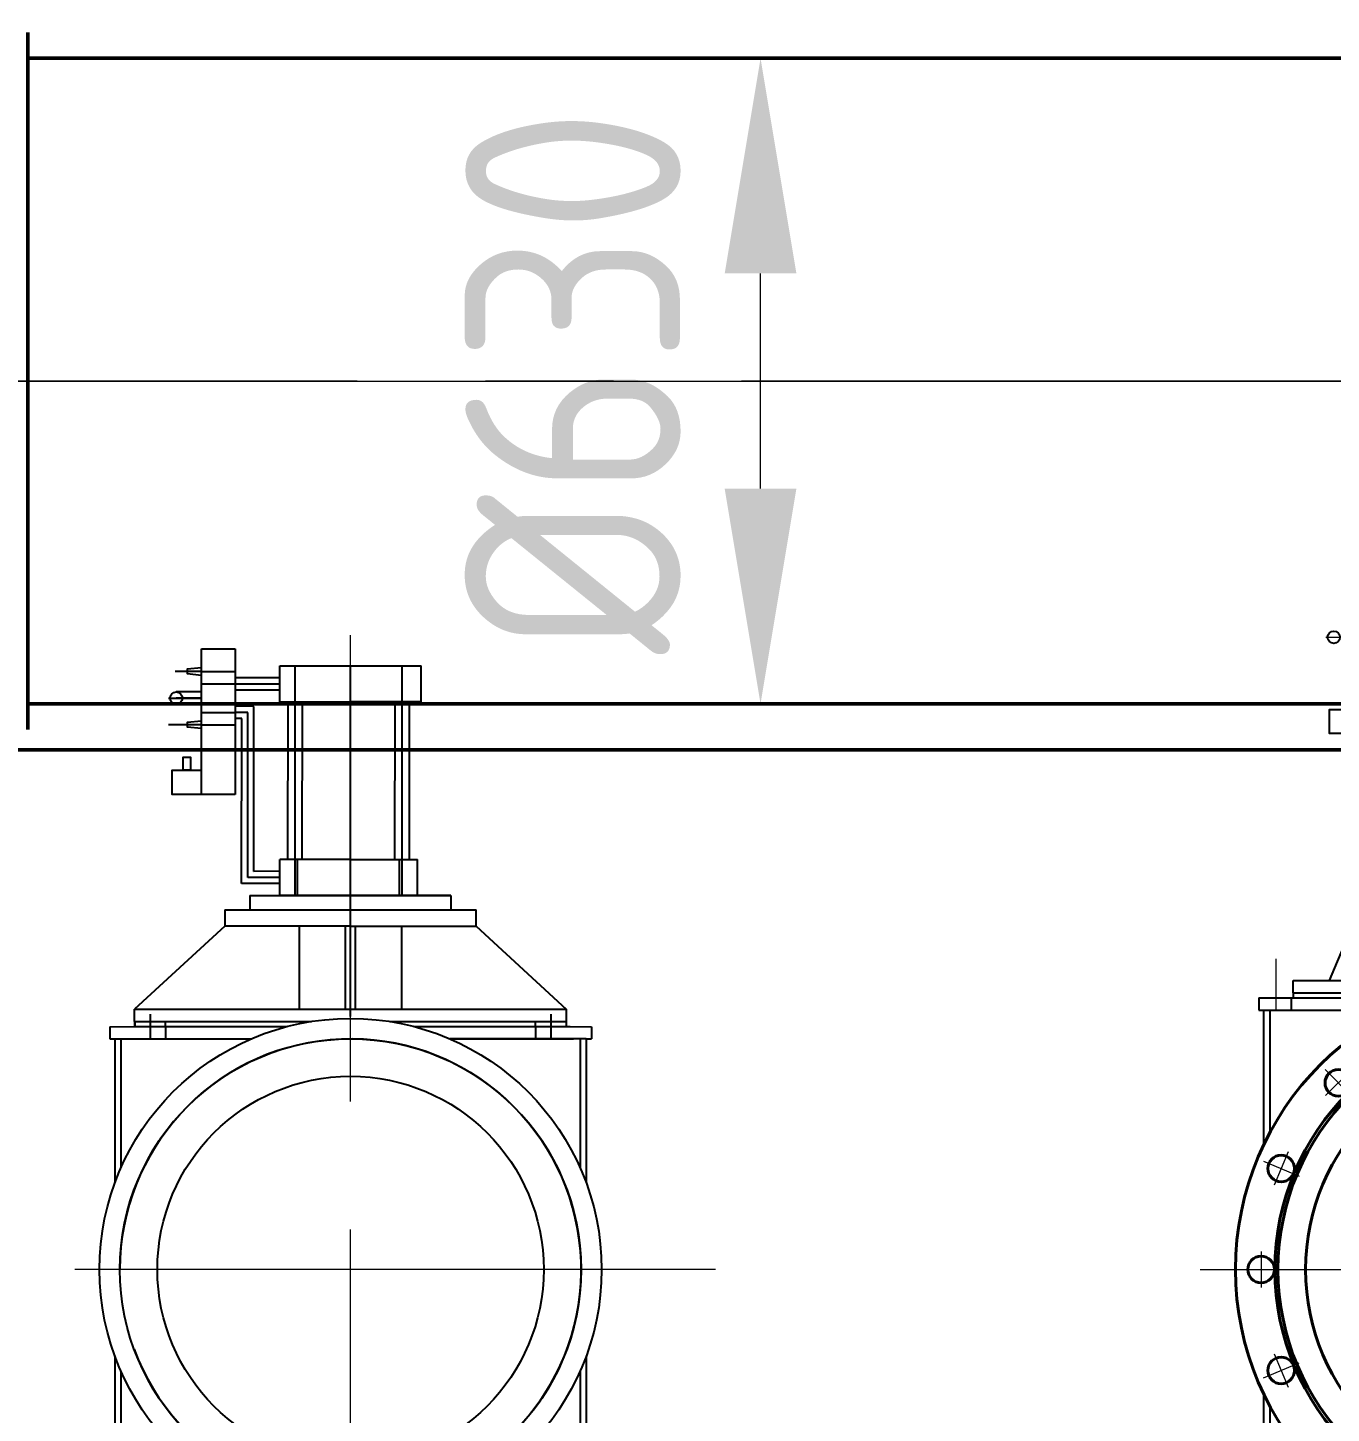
# Model space of a CAD drawing. Header units: millimetres. Extents: x 188205 to 604756, y -401673 to 15123.
# Drawn here: x 354770 to 356042, y -15368 to -14016 of the extents above; entities that cross this region are included whole.
import ezdxf

# ---------------------------------------------------------------- set-up
doc = ezdxf.new("R2010")
doc.units = ezdxf.units.MM
doc.header["$LTSCALE"] = 500
doc.linetypes.add('CENTER', pattern=[2, 1.25, -0.25, 0.25, -0.25])
doc.layers.add('air', color=7, linetype='Continuous', lineweight=50, true_color=0x77bec0)
for name, color, linetype, lineweight in [('air-smoke', 5, 'Continuous', 50), ('gas', 2, 'Continuous', 50), ('gas-smoke', 6, 'Continuous', 50), ('SHI', 7, 'Continuous', 40), ('WEN', 3, 'Continuous', 20), ('ZHONG', 1, 'CENTER', 20), ('中心线', 1, 'CENTER', 18), ('尺寸', 4, 'Continuous', 18)]:
    doc.layers.add(name, color=color, linetype=linetype, lineweight=lineweight)
doc.styles.add('GB', font='gbenor.shx', dxfattribs={"bigfont": 'gbcbig.shx'})
doc.dimstyles.new('ISO-60', dxfattribs={"dimscale": 60, "dimtxt": 3.5, "dimasz": 3.5, "dimexe": 1.8, "dimexo": 1.25, "dimgap": 1.3, "dimtad": 1, "dimrnd": 1, "dimdsep": 46, "dimtxsty": 'GB', "dimcen": 0, "dimclrd": 3, "dimclre": 3, "dimclrt": 256, "dimadec": 0, "dimazin": 0, "dimtfac": 1, "dimtix": 1, "dimtmove": 0, "dimatfit": 3, "dimldrblk": 'DOTSMALL', "dimfxl": 0, "dimlwd": 20, "dimlwe": 20, "dimarcsym": 0})

# ---------------------------------------------------------------- blocks, each defined once
blk = doc.blocks.new('air-master-2')
at = {"layer": 'air'}
for p, q in [((-1797, -2065), (-1797, -1385)), ((-1797, -1410), (3293, -1410)), ((-1797, -2040), (3293, -2040))]:
    blk.add_line(p, q, dxfattribs=at)
at = {"layer": 'ZHONG'}
blk.add_line((10524.6, -1725), (-6305.5, -1725), dxfattribs=at)
blk = doc.blocks.new('air-waste-master-2')
at = {"layer": 'air-smoke'}
for p, q in [((2632, 340), (2632, -340)), ((2632, 315), (6609, 315)), ((2632, -315), (7722, -315))]:
    blk.add_line(p, q, dxfattribs=at)
at = {"layer": 'ZHONG'}
for p, q in [((-1955.6, 0), (14808.7, 0)), ((-574.7, 0), (14388, 0))]:
    blk.add_line(p, q, dxfattribs=at)
blk = doc.blocks.new('gas-master-2')
at = {"layer": 'gas'}
blk.add_line((-5335.5, -2085), (-170.5, -2085), dxfattribs=at)
at = {"layer": 'ZHONG'}
blk.add_line((-11051.6, -1725), (6880, -1725), dxfattribs=at)
blk = doc.blocks.new('gas-waste-master-2')
at = {"layer": 'gas-smoke'}
blk.add_line((4600, -360), (9765, -360), dxfattribs=at)
at = {"layer": 'ZHONG'}
blk.add_line((19.8, 0), (16703.2, 0), dxfattribs=at)
blk = doc.blocks.new('*D344')
at = {"layer": 'Defpoints', "color": 0}
for p in [(355485.3, -14045.5), (355490.7, -14045.5), (355490.7, -14675.5)]:
    blk.add_point(p, dxfattribs=at)
at = {"layer": 'WEN', "color": 3, "lineweight": 20}
for p, q in [((355415.7, -14045.5), (355377.3, -14045.5)), ((355485.3, -14465.5), (355485.3, -14255.5)), ((355415.7, -14675.5), (355377.3, -14675.5))]:
    blk.add_line(p, q, dxfattribs=at)
at = {"layer": 'WEN', "color": 3}
for points in [[(355450.3, -14255.5), (355520.3, -14255.5), (355485.3, -14045.5)], [(355450.3, -14465.5), (355520.3, -14465.5), (355485.3, -14675.5)]]:
    blk.add_solid(points, dxfattribs=at)
at = {"layer": 'WEN', "insert": (355302.3, -14360.5), "char_height": 210, "attachment_point": 5, "rotation": 90, "style": 'GB'}
blk.add_mtext('%%c630', dxfattribs=at)
blk = doc.blocks.new('_DotSmall')
at = {"color": 0, "linetype": 'ByBlock', "const_width": 0.5}
blk.add_lwpolyline([(-0.0625, 0, 1), (0.0625, 0, 1)], format="xyb", close=True, dxfattribs=at)
blk = doc.blocks.new('wf-3tf-dn350-b')
for p, q in [((-145.4, 463.6), (-145.4, 605.6)), ((-145.4, 605.6), (-112.4, 605.6)), ((-112.4, 605.6), (-112.4, 463.6)), ((-145.4, 583.6), (-171.2, 583.6)), ((-145.4, 583.6), (-112.4, 583.6)), ((-112.4, 583.6), (-112.4, 463.6)), ((-69, 554.1), (-69, 589.1)), ((-69, 589), (69, 589)), ((-69, 589), (69, 589)), ((-54.1, 365.1), (-54, 589)), ((0, 247), (0, 589)), ((50.4, 365), (50.5, 589)), ((69, 554), (69, 589)), ((-145.4, 571.6), (-112.4, 571.6)), ((-112.4, 577.6), (-69, 577.6)), ((-112.4, 571.6), (-69, 571.6)), ((-177.7, 557.6), (-145.4, 557.6)), ((-145.4, 563.6), (-170.1, 563.6)), ((-145.4, 557.6), (-170.1, 557.6)), ((-112.4, 565.6), (-69, 565.6)), ((-145.4, 551.6), (-170.1, 551.6)), ((-145.4, 543.6), (-112.4, 543.6)), ((-94.2, 549.5), (-112.4, 549.6)), ((-100.2, 543.6), (-112.4, 543.6)), ((-100.3, 382.6), (-100.2, 543.6)), ((-94.3, 388.5), (-94.2, 549.5)), ((-69, 554.1), (0, 554)), ((-61.1, 400.1), (-61, 554.1)), ((-47.1, 400), (-47, 554)), ((69, 554), (0, 554)), ((43.4, 400), (43.5, 554)), ((57.4, 400), (57.5, 554)), ((-145.4, 531.6), (-177.7, 531.6)), ((-145.4, 531.6), (-112.4, 531.6)), ((-106.2, 537.6), (-112.4, 537.6)), ((-106.3, 376.6), (-106.2, 537.6)), ((-112.4, 463.6), (-145.4, 463.6)), ((-69.1, 365.1), (-69.1, 400.1)), ((-0.1, 400), (-69.1, 400.1)), ((-51.6, 365), (-51.6, 400)), ((-0.1, 400), (65.4, 400)), ((47.9, 365), (47.9, 400)), ((65.4, 365), (65.4, 400)), ((-69.1, 382.6), (-100.3, 382.6)), ((-69.1, 388.6), (-94.3, 388.5)), ((-69.1, 376.6), (-106.3, 376.6)), ((-98.1, 365.1), (97.9, 364.9)), ((-98.1, 365.1), (-98.1, 351.1)), ((97.9, 364.9), (-69.1, 365.1)), ((-0.1, 365), (-69.1, 365.1)), ((-69.1, 365), (-69.1, 365)), ((-22.9, 365), (19.6, 365)), ((-12.5, 365), (13.1, 365)), ((19.6, 365), (28, 365)), ((97.9, 364.9), (97.9, 350.9)), ((-122.5, 351), (122.5, 351)), ((-122.5, 351), (0, 351)), ((-122.5, 351), (-122.5, 335)), ((122.5, 335), (122.5, 351)), ((-122.5, 335), (-210.7, 254)), ((0, 335), (-122.5, 335)), ((-49.8, 254), (-49.8, 335)), ((-5, 254), (-5, 335)), ((0, 335), (122.5, 335)), ((5, 254), (5, 335)), ((49.8, 335), (49.8, 254)), ((122.5, 335), (210.3, 254)), ((-210.7, 254), (0, 254)), ((-210.7, 242), (-210.7, 254)), ((-195.5, 249), (-195.5, 225)), ((0, 254), (210.3, 254)), ((195.5, 249), (195.5, 225)), ((195.5, 249), (195.5, 225)), ((210.3, 254), (210.3, 237)), ((-234.8, 236.9), (-62.2, 237)), ((-234.8, 236.9), (-234.8, 225)), ((-210.7, 242), (-62.2, 242)), ((-210.7, 242), (-210.7, 237)), ((-210.5, 242), (-38.2, 242)), ((-210.5, 242), (-210.5, 237)), ((-210.5, 237), (-62.2, 237)), ((-180.7, 237), (-180.7, 242)), ((-180.5, 237), (-180.5, 242)), ((-180.5, 237), (-180.5, 225)), ((38.2, 242), (210.3, 242)), ((62.3, 237), (210.5, 237)), ((62.5, 242), (210.3, 242)), ((62.5, 237), (214.3, 237)), ((180.5, 237), (180.5, 242)), ((180.5, 237), (180.5, 225)), ((210.5, 237), (235.3, 236.9)), ((235.3, 236.9), (235.3, 225)), ((-234.8, 225), (-96.9, 225)), ((-230, 225), (-230, 84.4)), ((-224, 225), (-224, 99.2)), ((-210.5, 225), (-96.9, 225)), ((230, 225), (97, 225)), ((97, 225), (214.5, 225)), ((214.5, 225), (211.5, 225)), ((214.5, 225), (217.5, 225)), ((224, 225), (224, 99.2)), ((230, 225), (230, 84.4)), ((230.3, 225), (235.3, 225)), ((-230, -84.4), (-230, -415)), ((230, -84.4), (230, -415)), ((-224, -99.2), (-224, -415)), ((224, -99.2), (224, -415)), ((224, -245), (-224, -245)), ((240, -267.5), (230, -267.5)), ((230, -267.5), (230, -299.5)), ((240, -274.5), (240, -267.5)), ((240, -274.5), (240, -299.5)), ((230, -286), (240, -286)), ((230, -287.5), (240, -287.5)), ((240, -324.5), (240, -299.5)), ((230, -311.5), (240, -311.5)), ((230, -313), (240, -313)), ((230, -331.5), (230, -324.5)), ((240, -324.5), (240, -331.5)), ((240, -331.5), (230, -331.5)), ((224, -395), (-224, -395)), ((224, -405), (-224, -405)), ((0, -405), (-188.5, -405)), ((-188.5, -405), (-188.5, -456.1)), ((0, -405), (188.5, -405)), ((188.5, -405), (188.5, -456.1)), ((-230, -415), (-224, -415)), ((224, -415), (230, -415)), ((0, -456.1), (-245, -456.1)), ((-245, -456.1), (-245, -480.1)), ((0, -456.1), (245, -456.1)), ((245, -456.1), (245, -480.1)), ((0, -480.1), (-245, -480.1)), ((0, -480.1), (-245, -480.1)), ((-245, -504.1), (-245, -480.1)), ((0, -480.1), (245, -480.1)), ((0, -480.1), (245, -480.1)), ((245, -504.1), (245, -480.1)), ((0, -504.1), (-245, -504.1)), ((0, -504.1), (245, -504.1))]:
    blk.add_line(p, q)
for points in [[(-145.4, 587.1), (-159.3, 585.8), (-159.3, 581.6), (-145.4, 580.1)], [(-145.4, 535.1), (-159.3, 533.8), (-159.3, 529.6), (-145.4, 528.1)], [(-156.3, 487.2), (-163.3, 487.2), (-163.3, 499.8), (-156.3, 499.8)]]:
    blk.add_lwpolyline(points, close=True)
blk.add_lwpolyline([(-145.4, 463.6), (-174.1, 463.6), (-174.1, 487.2), (-145.4, 487.2)])
for centre, radius in [((-170.1, 557.6), 6), ((0, 0), 245), ((0, 0), 225), ((0, 0), 188.5)]:
    blk.add_circle(centre, radius)
blk.add_arc((0, 0), 225, 200.1814, 180)
at = {"layer": 'ZHONG'}
for p, q in [((0, -586.1), (0, 619)), ((356, 0), (-311.2, 0))]:
    blk.add_line(p, q, dxfattribs=at)
at = {"insert": (-159.8, -239.3), "char_height": 100, "attachment_point": 1, "style": 'GB'}
blk.add_mtext_dynamic_manual_height_columns('DN350', width=343.773, gutter_width=12.5, heights=[0], dxfattribs=at)
blk = doc.blocks.new('wf-3tf-dn400-c')
for p, q in [((-152.5, 374), (-191, 282)), ((-226.2, 282), (-16.8, 282)), ((-226.2, 270), (-226.2, 282)), ((-259.8, 265), (-97.9, 265)), ((-259.8, 265), (-259.8, 253.1)), ((-257.5, 265.1), (-97.8, 265)), ((-228, 265.1), (-228, 253.1)), ((-226.2, 270), (-83.1, 270)), ((-226.2, 270), (-83.1, 270)), ((-226.2, 270), (-226.2, 265)), ((-259.8, 253.1), (-125.6, 253)), ((-257.5, 253.1), (-125.6, 253)), ((-255, 253.1), (-255, 121.6)), ((-249, 253.1), (-249, 133.4)), ((-255, -121.6), (-255, -449.9)), ((-249, -133.4), (-249, -449.9))]:
    blk.add_line(p, q)
blk.add_lwpolyline([(-161.9, 522.9), (-190.6, 522.9), (-190.6, 546.5), (-161.9, 546.5)])
blk.add_circle((-186.6, 616.9), 6)
at = {"layer": 'SHI'}
for centre, radius in [((0, 0), 282.5), ((0, 0), 244), ((0, 0), 241), ((0, 0), 214), ((-182.1, 182.1), 13), ((-237.9, 98.5), 13), ((-257.5, 0), 13), ((-237.9, -98.5), 13)]:
    blk.add_circle(centre, radius, dxfattribs=at)
at = {"layer": 'ZHONG'}
for p, q in [((-195.1, 195.1), (-168.5, 168.5)), ((-169.7, 194.4), (-194.5, 169.7)), ((-231.2, 114.7), (-244.6, 82.3)), ((-255, 105.6), (-220.2, 91.2)), ((-257.5, 17.5), (-257.5, -17.5)), ((-316.9, 0), (319.7, 0)), ((-255, -105.6), (-220.2, -91.2)), ((-244.6, -82.4), (-231.2, -114.7))]:
    blk.add_line(p, q, dxfattribs=at)
at = {"layer": '中心线'}
blk.add_line((-243, 303.1), (-243, 253.1), dxfattribs=at)
at = {"layer": '尺寸'}
blk.add_line((-194.2, 616.9), (-161.9, 616.9), dxfattribs=at)

msp = doc.modelspace()

# ---------------------------------------------------------------- block references
for name, p in [('wf-3tf-dn400-c', (356231.212, -15227.474)), ('wf-3tf-dn350-b', (355085.208, -15227.474))]:
    msp.add_blockref(name, p)
at = {"layer": 'WEN'}
for name, p in [('air-master-2', (356567.216, -12635.474)), ('gas-master-2', (359094.204, -12635.474)), ('air-waste-master-2', (352138.216, -14360.474)), ('gas-waste-master-2', (349158.714, -14360.474))]:
    msp.add_blockref(name, p, dxfattribs=at)

# ---------------------------------------------------------------- dimensions: what is measured, and where the dimension line sits
dim = msp.add_linear_dim(base=(355485.315, -14045.474), p1=(355490.673, -14675.474), p2=(355490.673, -14045.474), angle=90, dimstyle='ISO-60', override={"dimpost": '%%c<>'}, dxfattribs=at)
dim.commit()
dim.dimension.update_dxf_attribs({"geometry": '*D344', "text_midpoint": (355302.315, -14360.474)})

doc.saveas('drawing.dxf')
